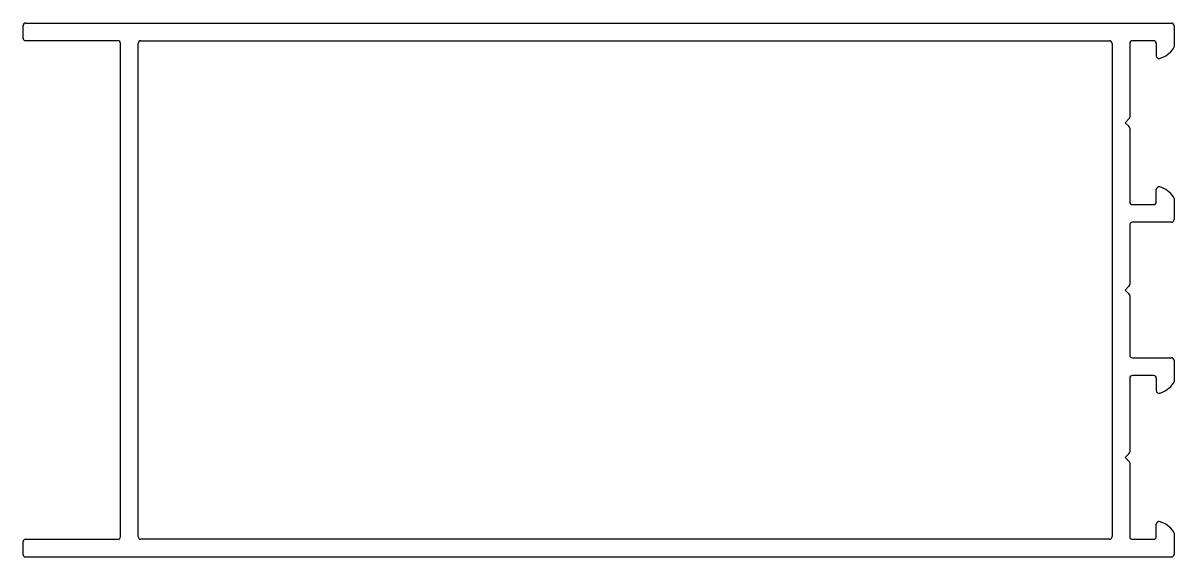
# Model space of a CAD drawing. Extents: x 456 to 586, y 719 to 779.
import ezdxf

# ---------------------------------------------------------------- set-up
doc = ezdxf.new("R2010")
doc.units = 0
doc.layers.get('0').update_dxf_attribs({"linetype": 'CONTINUOUS'})

msp = doc.modelspace()

# ---------------------------------------------------------------- linework, layer by layer
at = {"color": 0, "linetype": 'BYBLOCK'}
for p, q in [((456.17, 778.87), (585.57, 778.87)), ((455.87, 777.17), (455.87, 778.57)), ((585.87, 778.57), (585.87, 776.19)), ((466.57, 776.87), (456.17, 776.87)), ((466.87, 720.87), (466.87, 776.57)), ((468.87, 720.87), (468.87, 776.57)), ((469.17, 776.87), (578.57, 776.87)), ((578.87, 776.57), (578.87, 720.87)), ((580.87, 776.57), (580.87, 768.25)), ((583.57, 776.87), (581.17, 776.87)), ((583.87, 776.57), (583.87, 775.17)), ((580.78, 768.04), (580.37, 767.62)), ((580.37, 767.62), (580.78, 767.21)), ((580.87, 767), (580.87, 758.67)), ((583.87, 758.67), (583.87, 760.07)), ((581.17, 758.37), (583.57, 758.37)), ((585.87, 759.06), (585.87, 756.67)), ((580.87, 756.07), (580.87, 749.35)), ((585.57, 756.37), (581.17, 756.37)), ((580.78, 749.14), (580.37, 748.72)), ((580.37, 748.72), (580.78, 748.31)), ((580.87, 748.1), (580.87, 741.37)), ((581.17, 741.07), (585.57, 741.07)), ((585.87, 740.77), (585.87, 738.39)), ((580.87, 738.77), (580.87, 730.45)), ((583.57, 739.07), (581.17, 739.07)), ((583.87, 738.77), (583.87, 737.37)), ((580.78, 730.24), (580.37, 729.82)), ((580.37, 729.82), (580.78, 729.41)), ((580.87, 729.2), (580.87, 720.87)), ((583.87, 720.87), (583.87, 722.27)), ((455.87, 718.87), (455.87, 720.27)), ((456.17, 720.57), (466.57, 720.57)), ((578.57, 720.57), (469.17, 720.57)), ((581.17, 720.57), (583.57, 720.57)), ((585.87, 721.26), (585.87, 718.87)), ((585.57, 718.57), (456.17, 718.57))]:
    msp.add_line(p, q, dxfattribs=at)
for centre, radius, start, end in [((456.17, 778.57), 0.3, 90, 180), ((585.57, 778.57), 0.3, 0, 90), ((456.17, 777.17), 0.3, 180, 270), ((466.57, 776.57), 0.3, 0, 90), ((469.17, 776.57), 0.3, 90, 180), ((578.57, 776.57), 0.3, 0, 90), ((581.17, 776.57), 0.3, 90, 180), ((583.57, 776.57), 0.3, 0, 90), ((585.57, 776.19), 0.3, 324.5691, 0), ((584.17, 775.17), 0.3, 180, 287.2353), ((583.37, 777.75), 3, 287.2353, 324.5691), ((580.57, 768.25), 0.3, 315, 0), ((580.57, 767), 0.3, 0, 45), ((584.17, 760.07), 0.3, 72.7647, 180), ((583.37, 757.5), 3, 35.4309, 72.7647), ((585.57, 759.06), 0.3, 360, 35.4309), ((581.17, 758.67), 0.3, 180, 270), ((583.57, 758.67), 0.3, 270, 0), ((585.57, 756.67), 0.3, 270, 0), ((581.17, 756.07), 0.3, 90, 180), ((580.57, 749.35), 0.3, 315, 0), ((580.57, 748.1), 0.3, 0, 45), ((581.17, 741.37), 0.3, 180, 270), ((585.57, 740.77), 0.3, 0, 90), ((581.17, 738.77), 0.3, 90, 180), ((583.57, 738.77), 0.3, 0, 90), ((584.17, 737.37), 0.3, 180, 287.2353), ((583.37, 739.95), 3, 287.2353, 324.5691), ((585.57, 738.39), 0.3, 324.5691, 0), ((580.57, 730.45), 0.3, 315, 0), ((580.57, 729.2), 0.3, 0, 45), ((584.17, 722.27), 0.3, 72.7647, 180), ((583.37, 719.7), 3, 35.4309, 72.7647), ((456.17, 720.27), 0.3, 90, 180), ((466.57, 720.87), 0.3, 270, 0), ((469.17, 720.87), 0.3, 180, 270), ((578.57, 720.87), 0.3, 270, 0), ((581.17, 720.87), 0.3, 180, 270), ((583.57, 720.87), 0.3, 270, 0), ((585.57, 721.26), 0.3, 0, 35.4309), ((456.17, 718.87), 0.3, 180, 270), ((585.57, 718.87), 0.3, 270, 0)]:
    msp.add_arc(centre, radius, start, end, dxfattribs=at)

doc.saveas('drawing.dxf')
